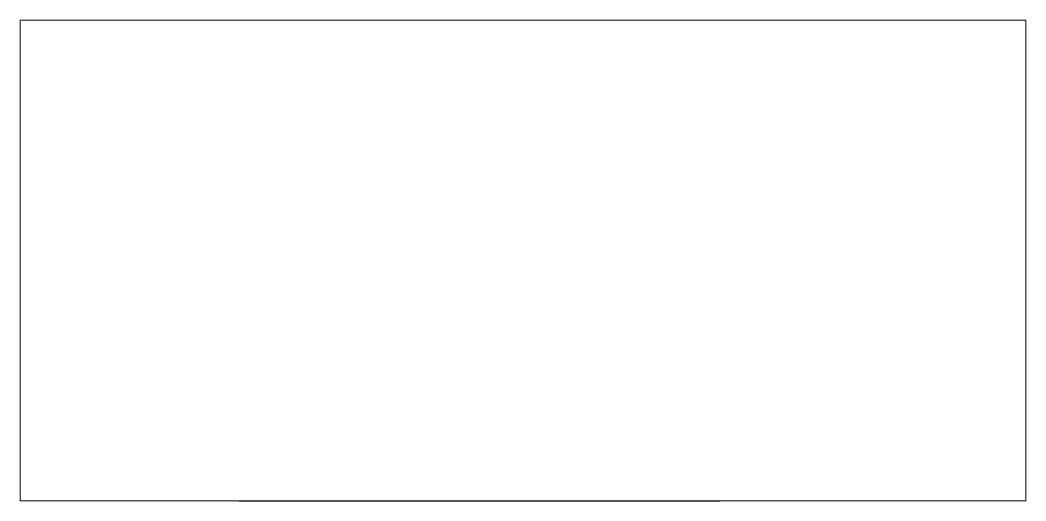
# Model space of a CAD drawing. Header units: millimetres. Extents: x -196 to -81, y 35 to 90.
import ezdxf

# ---------------------------------------------------------------- set-up
doc = ezdxf.new("R2010")
doc.units = ezdxf.units.MM

msp = doc.modelspace()

# ---------------------------------------------------------------- linework, layer by layer
at = {"color": 7, "linetype": 'Continuous', "lineweight": 15}
for p, q in [((-81.24, 90.29), (-196.24, 90.29)), ((-196.24, 90.29), (-196.24, 35.29)), ((-81.24, 35.29), (-81.24, 90.29)), ((-196.24, 35.29), (-171.24, 35.29)), ((-116.24, 35.29), (-81.24, 35.29))]:
    msp.add_line(p, q, dxfattribs=at)
msp.add_line((-171.24, 35.29), (-116.24, 35.29))

doc.saveas('drawing.dxf')
